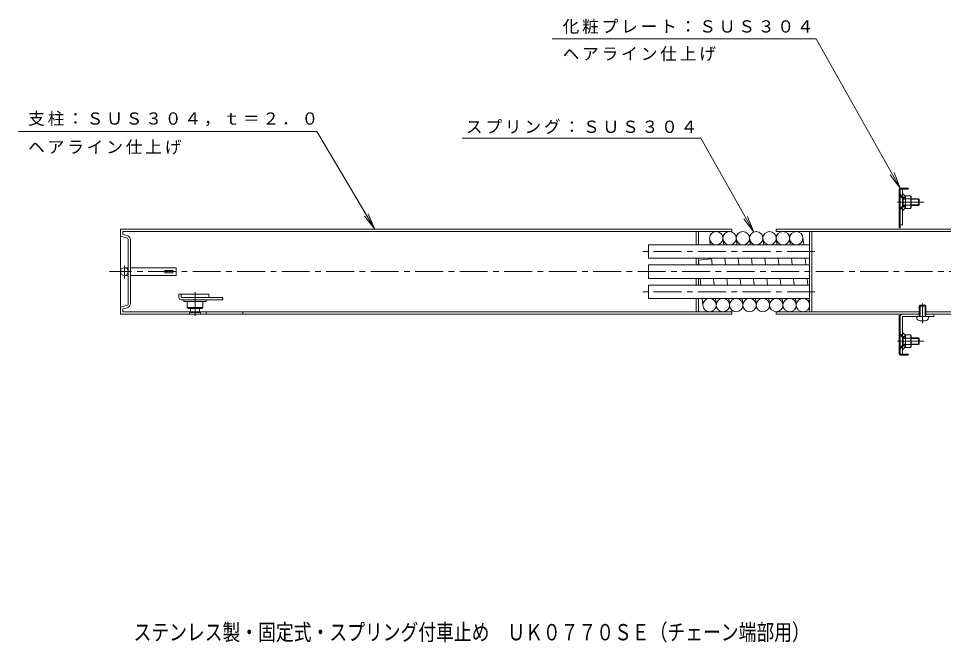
# Model space of a CAD drawing. Units: millimetres, scale not verified. Extents: x -760 to 866, y -678 to 530.
# Drawn here: x -517 to 315, y -678 to -118 of the extents above; entities that cross this region are included whole.
import ezdxf
from ezdxf.enums import TextEntityAlignment as Align

# ---------------------------------------------------------------- set-up
doc = ezdxf.new("R2010")
doc.units = ezdxf.units.MM
doc.header["$LTSCALE"] = 5
doc.linetypes.add('CHAIN1', pattern=[8, 5, -1, 1, -1])
doc.linetypes.add('DOUBLE_CHAIN1', pattern=[8.8, 5, -1, 0.6, -0.6, 0.6, -1])
for name, color, linetype, lineweight in [('0-0_通り芯', 3, 'Continuous', 9), ('0-3_建具', 7, 'Continuous', 9), ('0-5_寸法', 7, 'Continuous', 9), ('0-A', 7, 'DOUBLE_CHAIN1', 9)]:
    doc.layers.add(name, color=color, linetype=linetype, lineweight=lineweight)
doc.layers.add('0-F', color=2, linetype='Continuous')
doc.styles.add('ＭＳ ゴシック', font='')
doc.styles.get('ＭＳ ゴシック').set_extended_font_data('MS Gothic')

msp = doc.modelspace()

# ---------------------------------------------------------------- linework, layer by layer
at = {"layer": '0-0_通り芯'}
for p, q in [((-424.865, -383.454), (-424.865, -307.154)), ((-424.865, -307.154), (124.635, -307.154)), ((124.635, -307.154), (124.635, -309.647)), ((164.635, -309.154), (164.635, -307.154)), ((164.635, -307.154), (535.135, -307.154)), ((-424.865, -313.394), (-419.347, -314.872)), ((-422.865, -311.859), (-422.865, -309.154)), ((-422.865, -309.154), (124.635, -309.154)), ((-418.977, -312.904), (-422.865, -311.859)), ((94.635, -309.304), (92.635, -309.304)), ((92.635, -321.304), (92.635, -309.304)), ((94.635, -309.304), (94.635, -321.304)), ((164.635, -309.154), (535.135, -309.154)), ((194.635, -309.154), (194.635, -381.454)), ((196.635, -309.154), (196.635, -381.454)), ((-417.865, -373.804), (-417.865, -316.804)), ((-415.865, -316.804), (-415.865, -373.804)), ((92.635, -339.304), (92.635, -333.304)), ((94.635, -333.304), (94.635, -339.304)), ((-417.865, -341.804), (-421.365, -341.804)), ((-421.365, -348.804), (-417.865, -348.804)), ((92.635, -357.304), (92.635, -351.304)), ((94.635, -351.304), (94.635, -357.304)), ((-372.365, -368.454), (-372.365, -365.454)), ((-370.365, -370.454), (-332.865, -370.454)), ((-364.865, -377.454), (-364.865, -371.954)), ((-350.865, -377.454), (-350.865, -371.954)), ((-332.865, -370.454), (-332.865, -368.454)), ((92.635, -381.304), (92.635, -369.304)), ((94.635, -369.304), (94.635, -381.304)), ((-424.865, -377.214), (-419.347, -375.736)), ((-418.977, -377.704), (-422.865, -378.749)), ((-422.865, -378.749), (-422.865, -381.454)), ((-422.865, -381.454), (124.635, -381.454)), ((-363.865, -378.454), (-364.865, -377.454)), ((-350.865, -377.454), (-364.865, -377.454)), ((-351.865, -378.454), (-363.865, -378.454)), ((-362.865, -381.454), (-362.865, -383.454)), ((-361.865, -381.954), (-361.865, -378.454)), ((-361.865, -381.954), (-353.865, -381.954)), ((-353.865, -381.954), (-353.865, -378.454)), ((-352.865, -383.454), (-352.865, -381.454)), ((-351.865, -378.454), (-350.865, -377.454)), ((-347.865, -381.454), (-347.865, -383.454)), ((-314.865, -383.454), (-314.865, -381.454)), ((92.635, -381.304), (94.635, -381.304)), ((124.635, -383.454), (124.635, -379.776)), ((164.635, -381.454), (293.835, -381.454)), ((164.635, -381.454), (164.635, -383.454)), ((298.435, -381.454), (535.135, -381.454)), ((124.635, -383.454), (-424.865, -383.454)), ((293.835, -383.454), (164.635, -383.454)), ((535.135, -383.454), (298.435, -383.454))]:
    msp.add_line(p, q, dxfattribs=at)
at = {"layer": '0-0_通り芯', "linetype": 'CHAIN1'}
for p, q in [((-421.365, -351.36), (-421.365, -339.709)), ((545.135, -345.304), (-434.865, -345.304)), ((-357.865, -384.989), (-357.865, -363.787))]:
    msp.add_line(p, q, dxfattribs=at)
at = {"layer": '0-0_通り芯'}
for points in [[(-415.865, -341.804), (-374.865, -341.804), (-374.865, -348.804), (-415.865, -348.804)], [(-372.365, -365.454), (-345.365, -365.454), (-345.365, -368.454)], [(-332.865, -368.454), (-370.365, -368.454), (-370.365, -365.454)], [(-367.865, -370.454), (-367.865, -371.954), (-347.865, -371.954), (-347.865, -370.454)]]:
    msp.add_lwpolyline(points, dxfattribs=at)
msp.add_lwpolyline([(-384.865, -344.304), (-384.865, -346.304), (-377.865, -346.304), (-377.865, -344.304)], close=True, dxfattribs=at)
msp.add_circle((-421.365, -345.304), 3.5, dxfattribs=at)
for centre, radius, start, end in [((-419.865, -316.804), 2, 0, 75), ((-419.865, -316.804), 4, 0, 77.17656), ((-419.865, -373.804), 2, 285, 0), ((-419.865, -373.804), 4, 282.82343, 0), ((-370.365, -368.454), 2, 180, 270)]:
    msp.add_arc(centre, radius, start, end, dxfattribs=at)
at = {"layer": '0-3_建具'}
for p, q in [((104.641, -315.056), (104.606, -314.707)), ((116.641, -315.056), (116.606, -314.707)), ((128.64, -315.056), (128.606, -314.707)), ((140.64, -315.056), (140.606, -314.707)), ((152.641, -315.056), (152.606, -314.707)), ((164.64, -315.056), (164.606, -314.707)), ((176.64, -315.056), (176.606, -314.707)), ((189.265, -321.304), (188.606, -314.707)), ((49.635, -321.304), (194.635, -321.304)), ((49.635, -333.304), (49.635, -321.304)), ((105.265, -321.304), (104.808, -316.734)), ((117.265, -321.304), (116.808, -316.734)), ((129.265, -321.304), (128.808, -316.734)), ((141.265, -321.304), (140.808, -316.734)), ((153.265, -321.304), (152.808, -316.734)), ((165.265, -321.304), (164.808, -316.734)), ((177.265, -321.304), (176.808, -316.734)), ((194.635, -333.304), (194.635, -321.304)), ((49.635, -333.304), (194.635, -333.304)), ((49.635, -339.304), (194.635, -339.304)), ((49.635, -351.304), (49.635, -339.304)), ((94.635, -335.005), (106.517, -333.817)), ((95.065, -339.304), (94.635, -335.005)), ((107.065, -339.304), (106.465, -333.304)), ((119.065, -339.304), (118.465, -333.304)), ((131.065, -339.304), (130.465, -333.304)), ((143.065, -339.304), (142.465, -333.304)), ((155.065, -339.304), (154.465, -333.304)), ((167.065, -339.304), (166.465, -333.304)), ((179.065, -339.304), (178.465, -333.304)), ((191.065, -339.304), (190.465, -333.304)), ((194.635, -351.304), (194.635, -339.304)), ((49.635, -351.304), (194.635, -351.304)), ((49.635, -357.304), (194.635, -357.304)), ((49.635, -369.304), (49.635, -357.304)), ((96.865, -357.304), (96.265, -351.304)), ((108.865, -357.304), (108.265, -351.304)), ((120.865, -357.304), (120.265, -351.304)), ((132.865, -357.304), (132.265, -351.304)), ((144.865, -357.304), (144.265, -351.304)), ((156.865, -357.304), (156.265, -351.304)), ((168.865, -357.304), (168.265, -351.304)), ((180.865, -357.304), (180.265, -351.304)), ((192.865, -357.304), (192.265, -351.304)), ((194.635, -369.304), (194.635, -357.304)), ((49.635, -369.304), (194.635, -369.304)), ((98.64, -375.056), (98.065, -369.304)), ((110.606, -374.707), (110.065, -369.304)), ((122.606, -374.707), (122.065, -369.304)), ((134.606, -374.707), (134.065, -369.304)), ((146.605, -374.707), (146.065, -369.304)), ((158.606, -374.707), (158.065, -369.304)), ((170.606, -374.707), (170.065, -369.304)), ((182.606, -374.707), (182.065, -369.304)), ((194.606, -374.707), (194.065, -369.304))]:
    msp.add_line(p, q, dxfattribs=at)
at = {"layer": '0-3_建具', "linetype": 'CHAIN1'}
for p, q in [((199.411, -327.304), (44.636, -327.304)), ((199.411, -363.304), (44.636, -363.304))]:
    msp.add_line(p, q, dxfattribs=at)
at = {"layer": '0-3_建具'}
for centre in [(110.636, -315.304), (122.635, -315.304), (134.635, -315.304), (146.635, -315.304), (158.635, -315.304), (170.635, -315.304), (182.635, -315.304), (104.635, -375.304), (116.635, -375.304), (128.635, -375.304), (140.635, -375.304), (152.635, -375.304), (164.635, -375.304), (176.635, -375.304), (188.635, -375.304)]:
    msp.add_circle(centre, 6, dxfattribs=at)
at = {"layer": '0-5_寸法'}
for p, q in [((-36.811, -136.171), (200.495, -136.171)), ((276.135, -270.304), (200.495, -136.171)), ((-516.546, -219.374), (-248.323, -219.374)), ((-248.323, -219.374), (-196.168, -307.154)), ((-117.8, -225.335), (96.799, -225.335)), ((144.396, -309.738), (96.799, -225.335)), ((276.135, -270.304), (270.536, -256.388)), ((276.135, -270.304), (267.125, -258.312)), ((-196.168, -307.154), (-205.447, -295.369)), ((-196.168, -307.154), (-202.081, -293.369)), ((144.396, -309.738), (135.385, -297.746)), ((144.396, -309.738), (138.796, -295.822))]:
    msp.add_line(p, q, dxfattribs=at)
at = {"layer": '0-A', "linetype": 'Continuous'}
for p, q in [((275.135, -271.304), (275.135, -305.804)), ((276.135, -270.304), (283.135, -270.304)), ((276.135, -271.304), (276.135, -305.804)), ((278.135, -271.304), (278.135, -303.154)), ((276.135, -305.804), (275.135, -305.804)), ((276.135, -303.154), (278.135, -303.154)), ((293.835, -375.454), (293.135, -376.154)), ((293.135, -376.154), (293.135, -385.454)), ((293.135, -376.154), (299.135, -376.154)), ((298.435, -375.454), (293.835, -375.454)), ((293.835, -385.454), (293.835, -375.454)), ((299.135, -376.154), (298.435, -375.454)), ((298.435, -375.454), (298.435, -385.454)), ((299.135, -376.154), (299.135, -385.454)), ((276.135, -384.804), (275.135, -384.804)), ((275.135, -419.304), (275.135, -384.804)), ((276.135, -419.304), (276.135, -384.804)), ((290.885, -386.454), (290.885, -385.454)), ((298.385, -389.454), (293.885, -389.454)), ((301.385, -386.454), (301.385, -385.454)), ((276.135, -420.304), (283.135, -420.304))]:
    msp.add_line(p, q, dxfattribs=at)
at = {"layer": '0-A'}
for p, q in [((275.135, -276.304), (278.635, -279.804)), ((279.342, -279.097), (276.135, -275.89)), ((278.135, -275.061), (280.756, -277.683)), ((278.635, -279.804), (280.756, -277.683)), ((278.635, -279.804), (278.635, -285.804)), ((280.756, -279.804), (278.635, -279.804)), ((280.756, -280.304), (278.635, -280.304)), ((285.266, -279.917), (280.756, -279.917)), ((292.635, -279.804), (285.756, -279.804)), ((293.135, -280.304), (285.756, -280.304)), ((293.135, -280.304), (292.635, -279.804)), ((292.635, -279.804), (292.635, -285.804)), ((293.135, -285.304), (293.135, -280.304)), ((297.135, -282.804), (273.575, -282.804)), ((278.635, -285.804), (275.135, -289.304)), ((276.135, -289.718), (279.342, -286.511)), ((280.756, -287.925), (278.135, -290.547)), ((278.635, -285.304), (280.756, -285.304)), ((280.756, -287.926), (278.635, -285.804)), ((278.635, -285.804), (280.756, -285.804)), ((280.756, -285.691), (285.266, -285.691)), ((285.756, -285.304), (293.135, -285.304)), ((285.756, -285.804), (292.635, -285.804)), ((292.635, -285.804), (293.135, -285.304)), ((278.635, -404.804), (275.135, -401.304)), ((276.135, -400.89), (279.342, -404.097)), ((280.756, -402.683), (278.135, -400.061)), ((280.756, -402.683), (278.635, -404.804)), ((278.635, -410.804), (278.635, -404.804)), ((278.635, -404.804), (280.756, -404.804)), ((278.635, -405.304), (280.756, -405.304)), ((280.756, -404.917), (285.266, -404.917)), ((285.756, -404.804), (292.635, -404.804)), ((285.756, -405.304), (293.135, -405.304)), ((292.635, -404.804), (293.135, -405.304)), ((292.635, -410.804), (292.635, -404.804)), ((293.135, -405.304), (293.135, -410.304)), ((297.135, -407.804), (273.575, -407.804)), ((275.135, -414.304), (278.635, -410.804)), ((279.342, -411.511), (276.135, -414.718)), ((278.135, -415.547), (280.756, -412.925)), ((280.756, -410.304), (278.635, -410.304)), ((278.635, -410.804), (280.756, -412.925)), ((280.756, -410.804), (278.635, -410.804)), ((285.266, -410.691), (280.756, -410.691)), ((293.135, -410.304), (285.756, -410.304)), ((292.635, -410.804), (285.756, -410.804)), ((293.135, -410.304), (292.635, -410.804))]:
    msp.add_line(p, q, dxfattribs=at)
at = {"layer": '0-A', "linetype": 'CHAIN1'}
msp.add_line((296.135, -373.831), (296.135, -391.489), dxfattribs=at)
at = {"layer": '0-A', "linetype": 'Continuous'}
for points in [[(283.135, -270.304), (283.135, -271.304), (276.135, -271.304)], [(278.135, -419.304), (278.135, -385.454), (306.135, -385.454), (306.135, -383.454)], [(283.135, -420.304), (283.135, -419.304), (276.135, -419.304)]]:
    msp.add_lwpolyline(points, dxfattribs=at)
at = {"layer": '0-A'}
for points in [[(280.756, -288.554), (285.266, -288.554), (285.756, -287.704), (285.756, -277.904), (285.266, -277.054), (280.756, -277.054)], [(280.756, -402.054), (285.266, -402.054), (285.756, -402.904), (285.756, -412.704), (285.266, -413.554), (280.756, -413.554)]]:
    msp.add_lwpolyline(points, close=True, dxfattribs=at)
at = {"layer": '0-A', "linetype": 'Continuous'}
for centre, radius, start, end in [((276.135, -271.304), 1, 90, 180), ((278.135, -385.454), 2, 90, 180), ((293.885, -386.454), 3, 180, 270), ((298.385, -386.454), 3, 270, 0), ((276.135, -419.304), 1, 180, 270)]:
    msp.add_arc(centre, radius, start, end, dxfattribs=at)
at = {"layer": '0-A'}
for centre, radius, start, end in [((283.494, -278.51), 2.262, 321.54424, 30), ((277.021, -282.804), 8.736, 340.7039, 19.29608), ((283.494, -287.098), 2.262, 330, 38.45575), ((283.494, -403.51), 2.262, 321.54424, 30), ((277.021, -407.804), 8.736, 340.7039, 19.29608), ((283.494, -412.098), 2.262, 330, 38.45575)]:
    msp.add_arc(centre, radius, start, end, dxfattribs=at)

# ---------------------------------------------------------------- texts
at = {"layer": '0-5_寸法', "char_height": 11, "attachment_point": 7, "style": 'ＭＳ ゴシック'}
for s, insert in [('\\T1.17;化粧プレート：ＳＵＳ３０４', (-27.47, -131.776)), ('\\T1.17;ヘアライン仕上げ', (-27.47, -156.319)), ('\\T1.17;支柱：ＳＵＳ３０４，ｔ＝２．０', (-507.898, -214.864)), ('\\T1.17;スプリング：ＳＵＳ３０４', (-114.401, -221.704)), ('\\T1.17;ヘアライン仕上げ', (-507.898, -240.065))]:
    msp.add_mtext(s, dxfattribs=dict(at, insert=insert))
at = {"layer": '0-F', "style": 'ＭＳ ゴシック', "width": 0.8}
msp.add_text('ステンレス製・固定式・スプリング付車止め\u3000ＵＫ０７７０ＳＥ（チェーン端部用）', height=14.66, dxfattribs=at).set_placement((-413.098, -680.806), align=Align.BOTTOM_LEFT)

doc.saveas('drawing.dxf')
